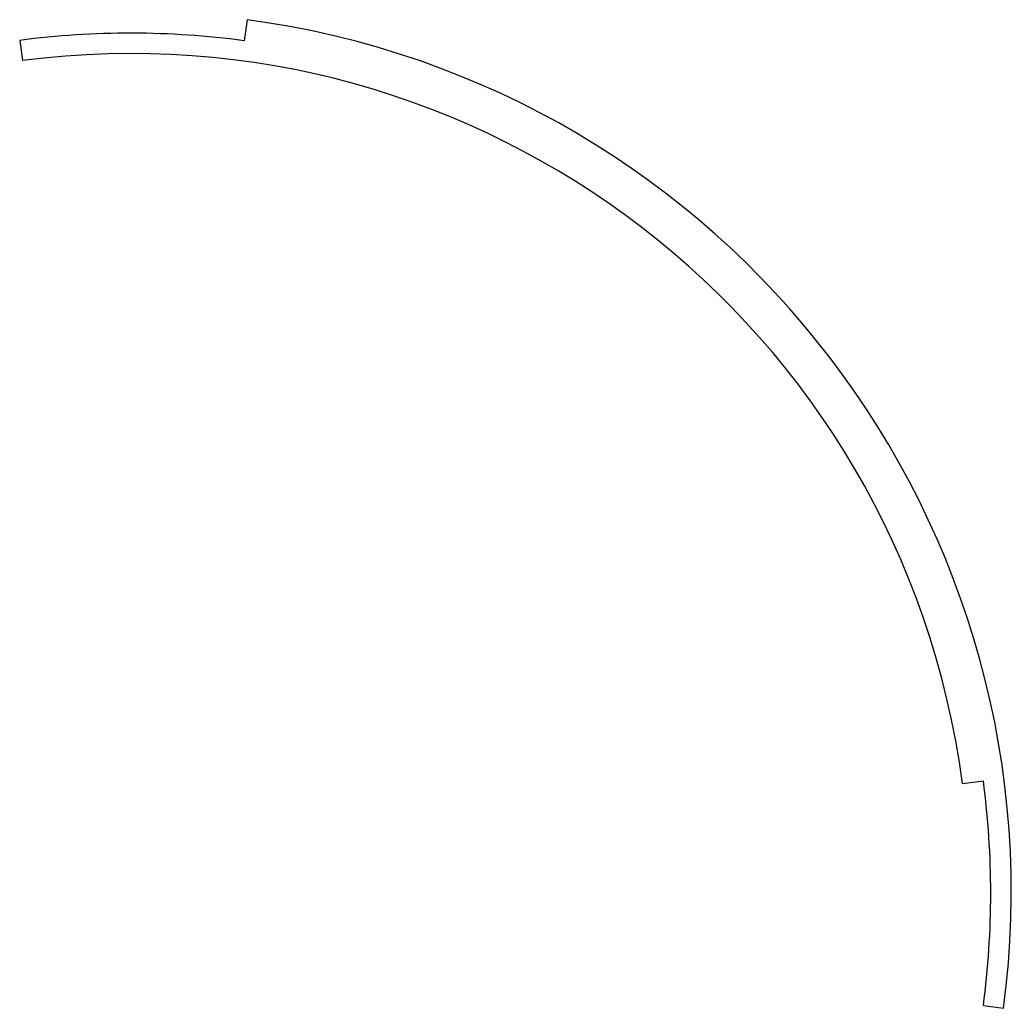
# Model space of a CAD drawing. Header units: millimetres. Extents: x -35 to 276, y -36 to 273.
import ezdxf

# ---------------------------------------------------------------- set-up
doc = ezdxf.new("R2010")
doc.units = ezdxf.units.MM

msp = doc.modelspace()

# ---------------------------------------------------------------- linework, layer by layer
at = {"color": 7, "linetype": 'Continuous', "lineweight": 25}
for p, q in [((36.45, 273.16), (35.58, 266.62)), ((-34.64, 266.75), (-33.82, 260.4)), ((260.34, 34.27), (266.88, 35.14)), ((266.88, -35.14), (273.23, -35.97))]:
    msp.add_line(p, q, dxfattribs=at)
for radius, start, end in [(275.59, 352.5, 82.4), (268.99, 82.4, 97.4), (262.59, 7.5, 97.4), (269.19, 352.5, 7.5)]:
    msp.add_arc((0, 0), radius, start, end, dxfattribs=at)

doc.saveas('drawing.dxf')
